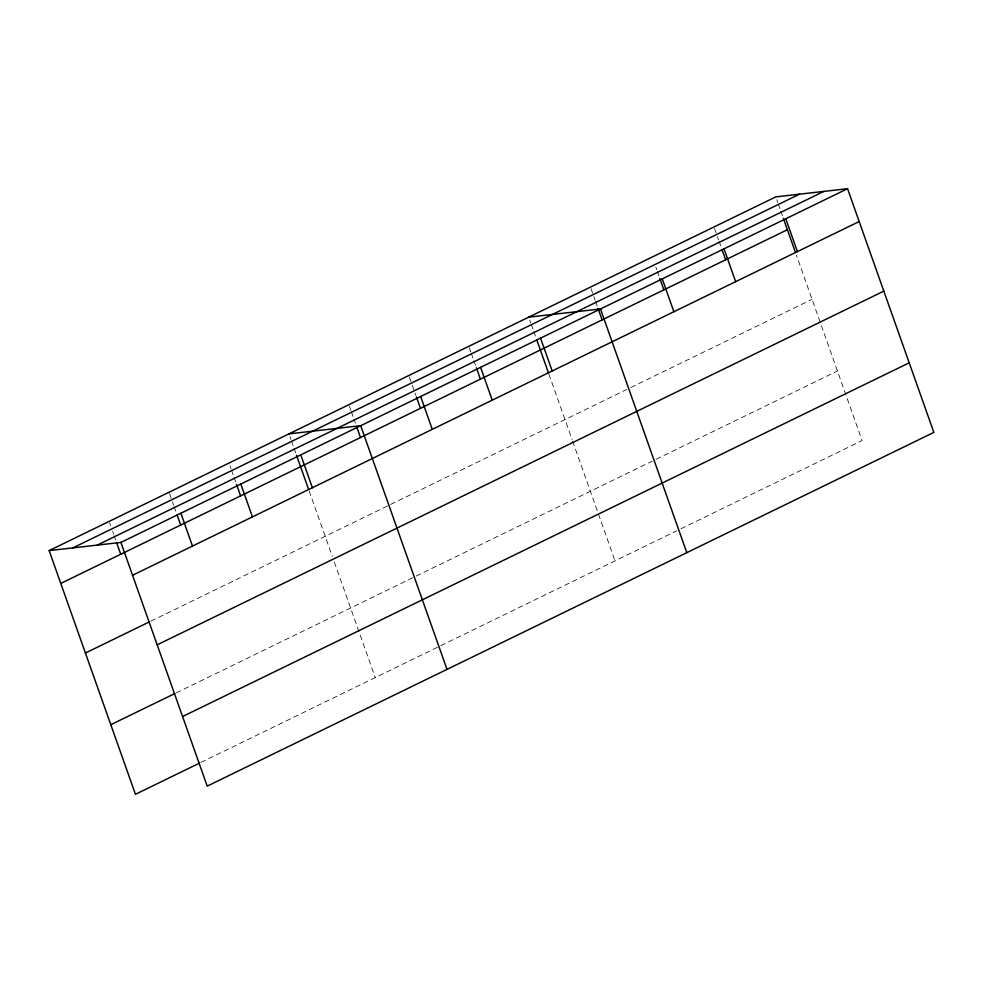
<?xml version="1.0" encoding="UTF-8"?>
<svg xmlns="http://www.w3.org/2000/svg" width="983" height="983" viewBox="0 0 983 983"><rect width="100%" height="100%" fill="white"/><g stroke="black" fill="none" stroke-linecap="round" stroke-linejoin="round"><path stroke-width="0.74" stroke-dasharray="4.92 3.69" d="M150.817 621.182L389.243 505.115M390.607 504.451L626.761 389.501M630.877 387.499L812.056 299.299M176.203 692.88L652.147 461.199M656.263 459.184L837.442 370.996M200.839 762.464L676.795 530.783M680.912 528.78L862.091 440.581L796.463 255.285M776.803 199.746L777.811 202.596M778.315 204.022L780.342 209.735M780.846 211.161L782.861 216.874M714.53 228.375L718.573 239.803M719.077 241.228L721.104 246.93M655.796 267.007L656.804 269.858M657.32 271.296L659.335 276.997M591.004 288.511L595.047 299.926M595.551 301.351L597.578 307.065M529.739 320.003L530.759 322.854M531.262 324.279L533.278 329.993M533.781 331.418L536.313 338.557M548.907 374.118L572.106 439.634M572.61 441.072L615.026 560.851M469.284 347.761L470.808 352.037M471.312 353.462L473.327 359.176M473.843 360.601L475.858 366.315M409.346 376.944L415.907 395.498M349.395 406.114L350.906 410.402M351.41 411.828L353.438 417.542M353.941 418.967L355.465 423.243M289.948 436.722L290.968 439.585M291.472 441.011L293.487 446.724M293.991 448.15L296.522 455.289M309.117 490.849L332.315 556.366M334.343 562.104L375.236 677.57M230.01 465.905L231.017 468.768M231.521 470.193L233.536 475.907M234.052 477.333L236.067 483.034M169.555 493.663L173.598 505.078M174.102 506.515L176.633 513.642M109.605 522.845L110.612 525.696M112.64 531.41L113.647 534.26M114.151 535.686L115.675 539.974"/><path stroke-width="1.47" d="M49.15 550.603L775.784 196.883L847.555 188.699L933.85 432.397L207.216 786.117L120.909 542.419L49.15 550.603L135.445 794.301L199.488 763.127M72.828 547.9L799.474 194.192M97.231 545.123L823.865 191.402M120.909 542.419L847.555 188.699M60.774 583.435L787.42 229.715M132.545 575.252L859.179 221.531M85.423 653.019L149.453 621.846M157.182 644.836L883.815 291.115M110.809 724.704L174.839 693.543M182.568 716.533L909.214 362.813M528.731 317.153L600.49 308.969L686.798 552.667M288.941 433.872L360.7 425.688L447.007 669.386M785.786 218.767L797.41 251.599M783.365 218.3L795.456 252.434M724.029 248.834L735.653 281.666M722.112 249.793L725.651 259.782M662.259 278.902L673.883 311.734M659.839 278.435L663.881 289.85M598.082 308.49L602.124 319.917M540.552 338.152L552.176 370.984M536.816 339.983L548.403 372.704M480.601 367.335L492.225 400.155M476.362 367.74L480.404 379.155M420.65 396.505L432.274 429.338M416.423 396.923L420.466 408.338M356.976 427.531L360.515 437.521M300.761 454.871L312.385 487.703M296.522 455.289L308.613 489.423M240.81 484.054L252.434 516.886M236.571 484.472L240.614 495.887M180.86 513.237L192.484 546.069M177.137 515.08L180.675 525.069M116.682 542.825L120.725 554.252"/></g></svg>
